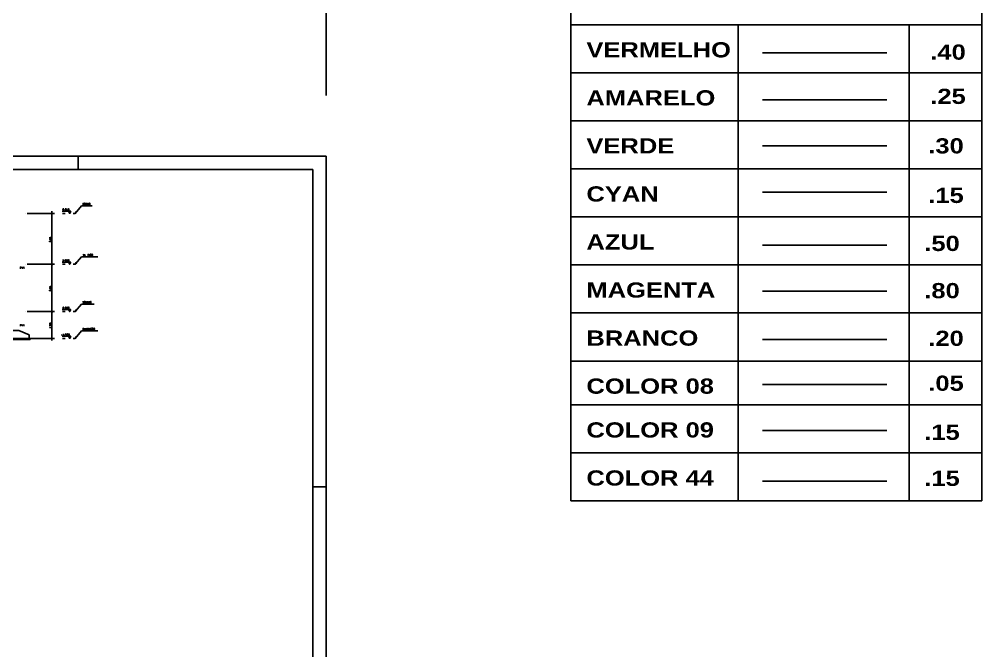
# Model space of a CAD drawing. Extents: x 797 to 1056, y -75 to 15.
# Drawn here: x 1020.51 to 1056.43, y -51.73 to -28.15 of the extents above; entities that cross this region are included whole.
import ezdxf

# ---------------------------------------------------------------- set-up
doc = ezdxf.new("R2010")
doc.units = 0
doc.header["$MEASUREMENT"] = 0
doc.linetypes.add('ESTILO_TQS_0002', pattern=[0.4, 0.1, -0.3])
doc.layers.get('0').update_dxf_attribs({"linetype": 'CONTINUOUS'})
for name, color, linetype in [('06', 6, 'CONTINUOUS'), ('1', 2, 'CONTINUOUS'), ('2', 4, 'CONTINUOUS'), ('3', 8, 'CONTINUOUS'), ('5', 5, 'CONTINUOUS'), ('CERCADURA', 7, 'CONTINUOUS')]:
    doc.layers.add(name, color=color, linetype=linetype)
doc.styles.get("Standard").update_dxf_attribs({"font": 'ROMANS.SHX'})
doc.styles.add('TITULO', font='sanssb__.ttf', dxfattribs={"width": 1.2, "height": 0.16})

msp = doc.modelspace()

# ---------------------------------------------------------------- linework, layer by layer
at = {"color": 8}
for p, q in [((1056.428, -28.357), (1041.086, -28.357)), ((1047.342, -28.357), (1047.342, -46.138)), ((1053.715, -28.357), (1053.715, -46.138)), ((1041.086, -30.151), (1056.428, -30.151)), ((1041.086, -31.945), (1056.428, -31.945)), ((1041.086, -33.739), (1056.428, -33.739)), ((1041.086, -35.533), (1056.428, -35.533)), ((1041.086, -37.327), (1056.428, -37.327)), ((1041.086, -39.121), (1056.428, -39.121)), ((1041.086, -40.915), (1056.428, -40.915)), ((1048.251, -41.787), (1052.889, -41.787)), ((1041.086, -42.55), (1056.428, -42.55)), ((1041.086, -44.344), (1056.428, -44.344)), ((1041.086, -46.138), (1056.428, -46.138))]:
    msp.add_line(p, q, dxfattribs=at)
at = {"color": 1}
msp.add_line((1048.251, -29.403), (1052.889, -29.403), dxfattribs=at)
at = {"color": 2}
msp.add_line((1048.251, -31.166), (1052.889, -31.166), dxfattribs=at)
at = {"color": 3}
msp.add_line((1048.251, -32.886), (1052.889, -32.886), dxfattribs=at)
at = {"color": 4}
msp.add_line((1048.251, -34.606), (1052.889, -34.606), dxfattribs=at)
at = {"color": 5}
msp.add_line((1048.251, -36.584), (1052.889, -36.584), dxfattribs=at)
at = {"color": 6}
msp.add_line((1048.251, -38.304), (1052.889, -38.304), dxfattribs=at)
at = {"color": 7}
msp.add_line((1048.251, -40.11), (1052.889, -40.11), dxfattribs=at)
at = {"color": 9}
msp.add_line((1048.251, -43.507), (1052.889, -43.507), dxfattribs=at)
at = {"color": 44}
msp.add_line((1048.251, -45.399), (1052.889, -45.399), dxfattribs=at)
at = {"color": 8}
msp.add_lwpolyline([(1041.086, -46.138), (1041.086, -26.563), (1056.428, -26.563), (1056.428, -46.138)], dxfattribs=at)
at = {"layer": '06'}
for p in [(973.76, -33.763), (1031.46, -74.813)]:
    msp.add_line(p, (1031.46, -33.763), dxfattribs=at)
at = {"layer": '1', "linetype": 'Continuous'}
for points in [[(1020.874, -40.076), (1020.874, -39.943), (1020.874, -39.938), (1020.487, -39.776), (1020.287, -39.776), (1019.887, -39.943), (1019.887, -40.076), (1020.874, -40.076)], [(1019.854, -40.076), (1020.908, -40.076), (1020.908, -40.11), (1019.854, -40.11), (1019.854, -40.076)]]:
    msp.add_lwpolyline(points, dxfattribs=at)
at = {"layer": '2', "linetype": 'Continuous'}
for p, q in [((1020.724, -35.403), (1020.724, -35.403)), ((1020.808, -35.403), (1021.808, -35.403)), ((1021.754, -35.433), (1021.695, -35.374)), ((1021.724, -37.386), (1021.724, -35.32)), ((1022.433, -35.32), (1022.113, -35.32)), ((1022.391, -35.403), (1022.349, -35.32)), ((1022.353, -35.327), (1022.429, -35.327)), ((1022.357, -35.335), (1022.425, -35.335)), ((1022.361, -35.342), (1022.422, -35.342)), ((1022.364, -35.35), (1022.418, -35.35)), ((1022.368, -35.357), (1022.414, -35.357)), ((1022.372, -35.364), (1022.41, -35.364)), ((1022.375, -35.372), (1022.407, -35.372)), ((1022.379, -35.379), (1022.403, -35.379)), ((1022.383, -35.387), (1022.399, -35.387)), ((1022.387, -35.394), (1022.396, -35.394)), ((1022.391, -35.403), (1022.433, -35.32)), ((1020.724, -37.303), (1020.724, -37.303)), ((1020.724, -37.303), (1020.724, -37.303)), ((1020.808, -37.303), (1021.808, -37.303)), ((1020.808, -37.303), (1021.808, -37.303)), ((1021.754, -37.333), (1021.695, -37.274)), ((1021.754, -37.333), (1021.695, -37.274)), ((1021.724, -39.153), (1021.724, -37.22)), ((1022.433, -37.22), (1022.113, -37.22)), ((1022.391, -37.303), (1022.349, -37.22)), ((1022.353, -37.227), (1022.429, -37.227)), ((1022.357, -37.235), (1022.425, -37.235)), ((1022.361, -37.242), (1022.422, -37.242)), ((1022.364, -37.25), (1022.418, -37.25)), ((1022.368, -37.257), (1022.414, -37.257)), ((1022.372, -37.264), (1022.41, -37.264)), ((1022.375, -37.272), (1022.407, -37.272)), ((1022.379, -37.279), (1022.403, -37.279)), ((1022.383, -37.287), (1022.399, -37.287)), ((1022.387, -37.294), (1022.396, -37.294)), ((1022.391, -37.303), (1022.433, -37.22)), ((1020.724, -39.07), (1020.724, -39.07)), ((1020.724, -39.07), (1020.724, -39.07)), ((1020.808, -39.07), (1021.808, -39.07)), ((1020.808, -39.07), (1021.808, -39.07)), ((1021.754, -39.099), (1021.695, -39.04)), ((1021.754, -39.099), (1021.695, -39.04)), ((1021.724, -40.153), (1021.724, -38.986)), ((1022.433, -38.986), (1022.113, -38.986)), ((1022.391, -39.07), (1022.349, -38.986)), ((1022.353, -38.994), (1022.429, -38.994)), ((1022.357, -39.001), (1022.425, -39.001)), ((1022.361, -39.009), (1022.422, -39.009)), ((1022.364, -39.016), (1022.418, -39.016)), ((1022.368, -39.024), (1022.414, -39.024)), ((1022.372, -39.031), (1022.41, -39.031)), ((1022.375, -39.038), (1022.407, -39.038)), ((1022.379, -39.046), (1022.403, -39.046)), ((1022.383, -39.053), (1022.399, -39.053)), ((1022.387, -39.061), (1022.396, -39.061)), ((1022.391, -39.07), (1022.433, -38.986)), ((1020.724, -40.07), (1020.724, -40.07)), ((1020.808, -40.07), (1021.808, -40.07)), ((1021.754, -40.099), (1021.695, -40.04)), ((1022.433, -39.986), (1022.113, -39.986)), ((1022.391, -40.07), (1022.349, -39.986)), ((1022.353, -39.994), (1022.429, -39.994)), ((1022.357, -40.001), (1022.425, -40.001)), ((1022.361, -40.009), (1022.422, -40.009)), ((1022.364, -40.016), (1022.418, -40.016)), ((1022.368, -40.024), (1022.414, -40.024)), ((1022.372, -40.031), (1022.41, -40.031)), ((1022.375, -40.038), (1022.407, -40.038)), ((1022.379, -40.046), (1022.403, -40.046)), ((1022.383, -40.053), (1022.399, -40.053)), ((1022.387, -40.061), (1022.396, -40.061)), ((1022.391, -40.07), (1022.433, -39.986))]:
    msp.add_line(p, q, dxfattribs=at)
at = {"layer": '2', "linetype": 'ESTILO_TQS_0002'}
for p, q in [((1021.724, -35.403), (1022.591, -35.403)), ((1021.724, -37.303), (1022.591, -37.303)), ((1021.724, -39.07), (1022.591, -39.07)), ((1021.724, -40.07), (1022.591, -40.07))]:
    msp.add_line(p, q, dxfattribs=at)
at = {"layer": '2', "linetype": 'Continuous'}
for points in [[(1023.234, -35.123), (1022.834, -35.123), (1022.591, -35.403), (1022.637, -35.334), (1022.591, -35.403), (1022.654, -35.348)], [(1023.434, -37.023), (1022.834, -37.023), (1022.591, -37.303), (1022.637, -37.234), (1022.591, -37.303), (1022.654, -37.248)], [(1023.301, -38.79), (1022.834, -38.79), (1022.591, -39.07), (1022.637, -39), (1022.591, -39.07), (1022.654, -39.015)], [(1023.434, -39.79), (1022.834, -39.79), (1022.591, -40.07), (1022.637, -40), (1022.591, -40.07), (1022.654, -40.015)]]:
    msp.add_lwpolyline(points, dxfattribs=at)
at = {"layer": '3', "linetype": 'Continuous'}
for p, q in [((1020.526, -40.11), (1020.559, -40.076)), ((1020.611, -40.11), (1020.644, -40.076)), ((1020.696, -40.11), (1020.729, -40.076)), ((1020.781, -40.11), (1020.814, -40.076)), ((1020.866, -40.11), (1020.899, -40.076))]:
    msp.add_line(p, q, dxfattribs=at)
at = {"layer": '5', "linetype": 'Continuous'}
msp.add_line((1031.96, -26.563), (1031.96, -31.001), dxfattribs=at)
at = {"layer": 'CERCADURA'}
for p, q in [((972.51, -33.263), (1031.96, -33.263)), ((1022.71, -33.763), (1022.71, -33.263)), ((1031.96, -75.313), (1031.96, -33.263)), ((1031.46, -45.613), (1031.96, -45.613))]:
    msp.add_line(p, q, dxfattribs=at)

# ---------------------------------------------------------------- texts
at = {"color": 1, "style": 'TITULO', "width": 1.2}
for s, p in [('VERMELHO', (1041.674, -29.579)), ('.40', (1054.508, -29.665))]:
    msp.add_text(s, height=0.5677, dxfattribs=at).set_placement(p)
at = {"color": 2, "style": 'TITULO', "width": 1.2}
for s, p in [('AMARELO', (1041.674, -31.373)), ('.25', (1054.508, -31.317))]:
    msp.add_text(s, height=0.5677, dxfattribs=at).set_placement(p)
at = {"color": 3, "style": 'TITULO', "width": 1.2}
for s, p in [('VERDE', (1041.674, -33.166)), ('.30', (1054.433, -33.165))]:
    msp.add_text(s, height=0.5677, dxfattribs=at).set_placement(p)
at = {"color": 4, "style": 'TITULO', "width": 1.2}
for s, p in [('CYAN', (1041.674, -34.96)), ('.15', (1054.433, -35.014))]:
    msp.add_text(s, height=0.5677, dxfattribs=at).set_placement(p)
at = {"color": 5, "style": 'TITULO', "width": 1.2}
for s, p in [('AZUL', (1041.674, -36.754)), ('.50', (1054.284, -36.808))]:
    msp.add_text(s, height=0.5677, dxfattribs=at).set_placement(p)
at = {"color": 6, "style": 'TITULO', "width": 1.2}
for s, p in [('MAGENTA', (1041.674, -38.548)), ('.80', (1054.284, -38.571))]:
    msp.add_text(s, height=0.5677, dxfattribs=at).set_placement(p)
at = {"color": 7, "style": 'TITULO', "width": 1.2}
for s, p in [('BRANCO', (1041.674, -40.342)), ('.20', (1054.433, -40.351))]:
    msp.add_text(s, height=0.5677, dxfattribs=at).set_placement(p)
at = {"color": 8, "style": 'TITULO', "width": 1.2}
for s, p in [('COLOR 08', (1041.674, -42.136)), ('.05', (1054.433, -42.028))]:
    msp.add_text(s, height=0.5677, dxfattribs=at).set_placement(p)
at = {"color": 9, "style": 'TITULO', "width": 1.2}
for s, p in [('COLOR 09', (1041.674, -43.772)), ('.15', (1054.284, -43.86))]:
    msp.add_text(s, height=0.5677, dxfattribs=at).set_placement(p)
at = {"color": 44, "style": 'TITULO', "width": 1.2}
for s, p in [('COLOR 44', (1041.674, -45.566)), ('.15', (1054.284, -45.579))]:
    msp.add_text(s, height=0.5677, dxfattribs=at).set_placement(p)
at = {"layer": '1', "linetype": 'Continuous'}
for s, p in [('FORRO', (1022.868, -35.09)), ('1o. PISO', (1022.868, -36.99)), ('P11', (1020.524, -37.47)), ('TÉRREO', (1022.868, -38.757)), ('P11', (1020.524, -39.62)), ('FUNDAÇÃO', (1022.868, -39.757))]:
    msp.add_text(s, height=0.0667, dxfattribs=at).set_placement(p)
at = {"layer": '2', "linetype": 'Continuous'}
for s, p in [('5.500', (1022.124, -35.303)), ('2.650', (1022.124, -37.203)), ('0.000', (1022.124, -38.97)), ('-1.500', (1022.058, -39.97))]:
    msp.add_text(s, height=0.0667, dxfattribs=at).set_placement(p)
for s, p in [('2.85', (1021.704, -36.48)), ('2.65', (1021.704, -38.313)), ('1.50', (1021.704, -39.696))]:
    msp.add_text(s, height=0.0667, rotation=90, dxfattribs=at).set_placement(p)

doc.saveas('drawing.dxf')
